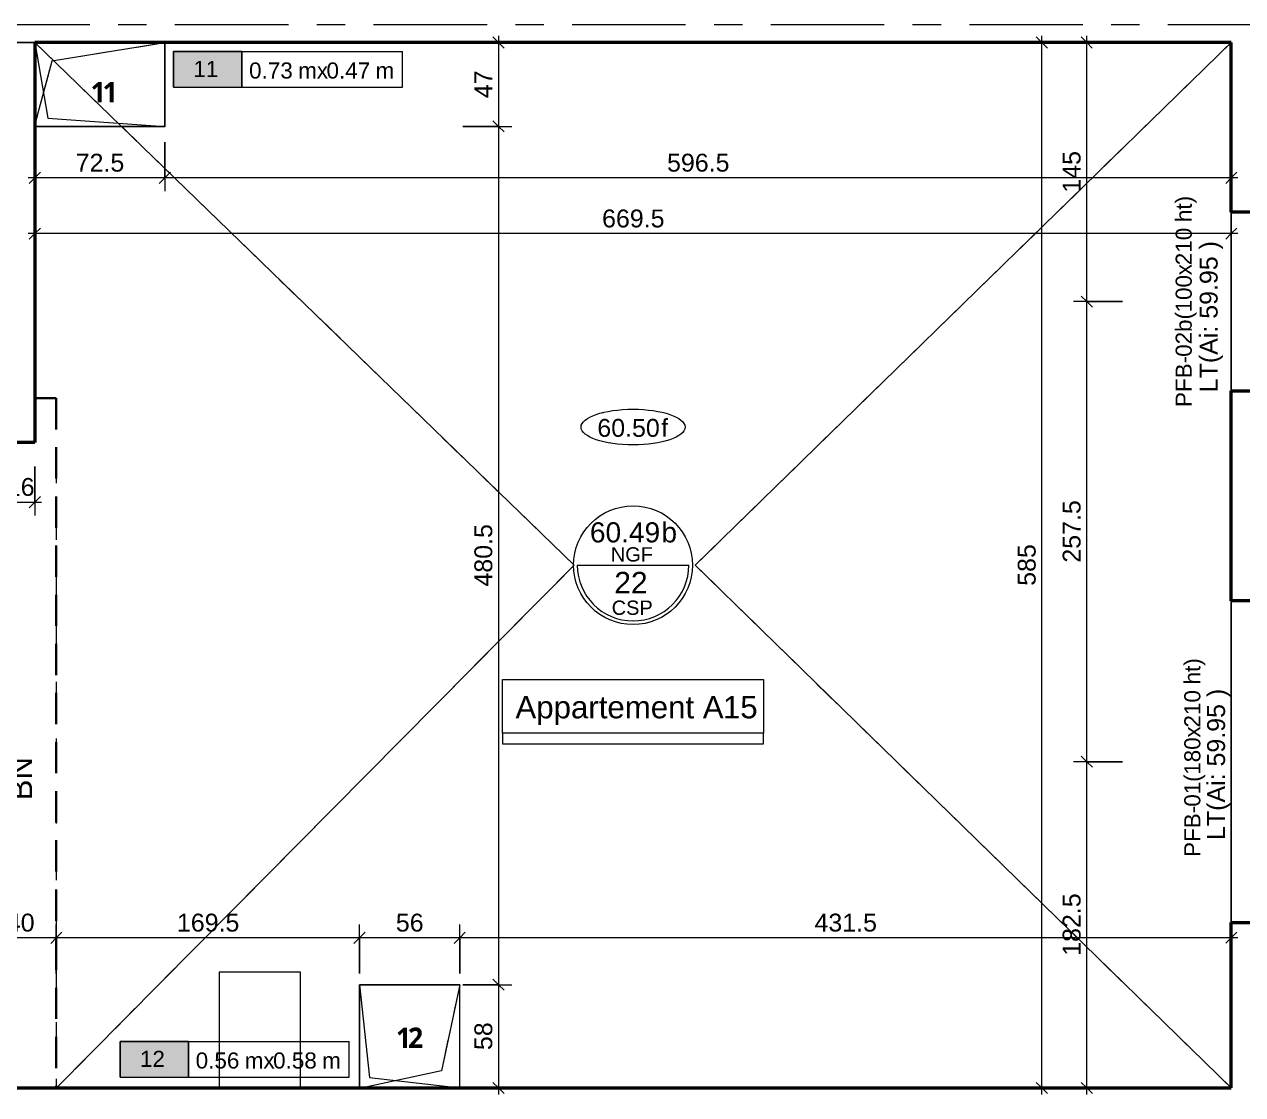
# Model space of a CAD drawing. Header units: metres. Extents: x 399 to 3028, y -427 to 863.
# Drawn here: x 415.04 to 421.85, y -404.81 to -398.81 of the extents above; entities that cross this region are included whole.
import ezdxf

# ---------------------------------------------------------------- set-up
doc = ezdxf.new("R2010")
doc.units = ezdxf.units.M
for name, pattern in [('Caché', [0.265, 0.175, -0.09]), ('Ligne de quadrillage', [1.11125, 0.635, -0.15875, 0.15875, -0.15875]), ('Tiret', [0.3175, 0.15875, -0.15875])]:
    doc.linetypes.add(name, pattern=pattern)
for name, color, linetype, lineweight in [('02-Gaines numerotées_Stylo_No__83', 7, 'Continuous', 18), ('A-ANNO-DIMS', 211, 'Continuous', 9), ('A-ANNO-DIMS-50', 211, 'Continuous', 9), ('A-DETL', 90, 'Continuous', 18), ('A-DETL-GENF', 92, 'Continuous', 18), ('A-DOOR-IDEN', 31, 'Continuous', 18), ('A-FLOR', 192, 'Continuous', 18), ('A-GENM', 13, 'Continuous', 18), ('A-GENM-IDEN', 13, 'Continuous', 18), ('A-WALL', 113, 'Continuous', 18), ('G-ANNO-DIMS', 111, 'Continuous', 9), ('G-ANNO-TEXT', 231, 'Continuous', 9), ('R_1 - Openings_dwg', 8, 'Continuous', 18), ('S-FLOR-SYMB', 171, 'Continuous', 9), ('S-GRID', 1, 'Continuous', 9)]:
    doc.layers.add(name, color=color, linetype=linetype, lineweight=lineweight)
doc.styles.add('Arial', font='arial.ttf', dxfattribs={"height": 0.1})
doc.styles.add('Arial_10', font='arial.ttf', dxfattribs={"height": 0.12})
doc.styles.add('Arial_11', font='arial.ttf', dxfattribs={"height": 0.125})
doc.styles.add('Arial_6', font='arial.ttf', dxfattribs={"height": 0.09})
doc.styles.add('Arial_8', font='arial.ttf', dxfattribs={"height": 0.0016})
doc.styles.add('Arial_9', font='arial.ttf', dxfattribs={"height": 0.1125})
doc.styles.add('Malgun Gothic Semilight_B', font='', dxfattribs={"height": 0.115})
doc.styles.get('Malgun Gothic Semilight_B').set_extended_font_data('Malgun Gothic Semilight', bold=True)
doc.dimstyles.new('AES-_COTATION_1_50', dxfattribs={"dimscale": 0.3048, "dimtxt": 0.102026, "dimasz": 0.205052, "dimexe": 0.246063, "dimexo": 0.0625, "dimgap": 0.016404, "dimtad": 1, "dimdec": 1, "dimlfac": 100, "dimrnd": 0.5, "dimdsep": 46, "dimtxsty": 'Arial', "dimblk1": 'OBLIQUE', "dimblk2": 'OBLIQUE', "dimsah": 1, "dimcen": 0.09, "dimdle": 0.123031, "dimazin": 0, "dimtfac": 1, "dimtdec": 4, "dimtix": 1, "dimtmove": 0, "dimatfit": 3, "dimfxl": 0.656168, "dimfxlon": 1, "dimtvp": 1, "dimtolj": 1, "dimtzin": 0, "dimarcsym": 2})
doc.dimstyles.new('AES-_COTATION_1_50_2', dxfattribs={"dimscale": 0.3048, "dimtxt": 0.102026, "dimasz": 0.205052, "dimexe": 0.246063, "dimexo": 0.0625, "dimgap": 0.016404, "dimtad": 1, "dimdec": 1, "dimlfac": 100, "dimrnd": 0.5, "dimdsep": 46, "dimtxsty": 'Arial', "dimblk1": 'OBLIQUE', "dimblk2": 'OBLIQUE', "dimsah": 1, "dimcen": 0.09, "dimdle": 0.123031, "dimazin": 0, "dimtfac": 1, "dimtdec": 4, "dimtix": 1, "dimtmove": 0, "dimatfit": 3, "dimfxl": 0.656168, "dimfxlon": 1, "dimtvp": 1, "dimtolj": 1, "dimtzin": 0, "dimarcsym": 2})
doc.dimstyles.new('AES-_COTATION_1_50_3', dxfattribs={"dimscale": 0.3048, "dimtxt": 0.102026, "dimasz": 0.205052, "dimexe": 0.246063, "dimexo": 0.0625, "dimgap": 0.016404, "dimtad": 1, "dimdec": 1, "dimlfac": 100, "dimrnd": 0.5, "dimdsep": 46, "dimtxsty": 'Arial', "dimblk1": 'OBLIQUE', "dimblk2": 'OBLIQUE', "dimsah": 1, "dimcen": 0.09, "dimdle": 0.123031, "dimazin": 0, "dimtfac": 1, "dimtdec": 4, "dimtix": 1, "dimtmove": 0, "dimatfit": 3, "dimfxl": 0.656168, "dimfxlon": 1, "dimtvp": 1, "dimtolj": 1, "dimtzin": 0, "dimarcsym": 2})

# ---------------------------------------------------------------- blocks, each defined once
blk = doc.blocks.new('VAU_Réservation_Rectangulaire1 - VAU_Réservation_Rectangulaire-1301267-AES_EXE_BET_TZ_R_1_COF_0100-Plan coffrage PH R_1 Diffusion')
at = {"layer": 'A-DETL-GENF'}
for p, q in [((-0.2803, 0.2889), (-0.2803, -0.2889)), ((-0.2803, 0.2889), (0.2803, 0.2889)), ((0.2803, 0.2889), (-0.2803, 0.2889)), ((-0.2803, 0.2889), (-0.2803, -0.2889)), ((-0.2243, 0.2311), (0.2803, 0.2889)), ((0.2803, 0.2889), (0.2803, -0.2889)), ((-0.2803, -0.2889), (-0.2243, 0.2311)), ((-0.2803, -0.2889), (0.2803, -0.2889))]:
    blk.add_line(p, q, dxfattribs=at)
blk = doc.blocks.new('VAU_Réservation_Rectangulaire1 - VAU_Réservation_Rectangulaire-1301266-AES_EXE_BET_TZ_R_1_COF_0100-Plan coffrage PH R_1 Diffusion')
at = {"layer": 'A-DETL-GENF'}
for p, q in [((-0.3635, 0.235), (-0.3635, -0.235)), ((-0.3635, 0.235), (0.3635, 0.235)), ((0.3635, 0.235), (-0.3635, 0.235)), ((-0.3635, 0.235), (-0.3635, -0.235)), ((-0.2908, 0.188), (0.3635, 0.235)), ((0.3635, 0.235), (0.3635, -0.235)), ((-0.3635, -0.235), (-0.2908, 0.188)), ((-0.3635, -0.235), (0.3635, -0.235))]:
    blk.add_line(p, q, dxfattribs=at)
blk = doc.blocks.new('R_1 - Openings_dwg-817627-AES_EXE_BET_TZ_R_1_COF_0100-Plan coffrage PH R_1 Diffusion')
at = {"layer": '02-Gaines numerotées_Stylo_No__83', "flags": 128}
for points in [[(704.3357, -274.791), (704.2398, -274.3308), (704.9545, -274.182), (705.0503, -274.6421)], [(704.9545, -274.182), (704.3557, -274.4108), (704.3356, -274.791), (704.2398, -274.3307)], [(707.763, -279.5745), (707.6448, -279.0067), (707.0965, -279.1209), (707.2148, -279.6887)], [(707.6448, -279.0067), (707.6434, -279.5002), (707.2148, -279.6887), (707.763, -279.5745)], [(706.7592, -279.1199), (706.3134, -279.2128), (706.4459, -279.8489), (706.8917, -279.7561)]]:
    blk.add_lwpolyline(points, close=True, dxfattribs=at)
at = {"layer": 'A-DETL', "linetype": 'Tiret', "flags": 128}
for points in [[(704.3357, -274.791), (704.2398, -274.3308), (704.9545, -274.182), (705.0503, -274.6421)], [(704.9545, -274.182), (704.3557, -274.4108), (704.3356, -274.791), (704.2398, -274.3307)], [(707.763, -279.5745), (707.6448, -279.0067), (707.0965, -279.1209), (707.2148, -279.6887)], [(707.6448, -279.0067), (707.6434, -279.5002), (707.2148, -279.6887), (707.763, -279.5745)], [(706.7592, -279.1199), (706.3134, -279.2128), (706.4459, -279.8489), (706.8917, -279.7561)]]:
    blk.add_lwpolyline(points, close=True, dxfattribs=at)
at = {"layer": '02-Gaines numerotées_Stylo_No__83', "char_height": 0.115, "attachment_point": 1, "rotation": 11.76477, "line_spacing_factor": 1.113779, "style": 'Malgun Gothic Semilight_B'}
for s, insert, width in [('\\fMalgun Gothic Semilight|b1|i0|c178|p34|;1', (704.5924, -274.4803), 0.073773), ('\\fMalgun Gothic Semilight|b1|i0|c178|p34|;1', (704.6581, -274.4666), 0.073773), ('\\fMalgun Gothic Semilight|b1|i0|c178|p34|;1', (707.3445, -279.3144), 0.073773), ('\\fMalgun Gothic Semilight|b1|i0|c178|p34|;2', (707.4102, -279.3007), 0.104512)]:
    blk.add_mtext(s, dxfattribs=dict(at, insert=insert, width=width))
at = {"layer": 'A-DETL', "color": 7, "linetype": 'Tiret', "char_height": 0.115, "attachment_point": 1, "rotation": 11.76477, "line_spacing_factor": 1.113779, "style": 'Malgun Gothic Semilight_B'}
for s, insert, width in [('\\fMalgun Gothic Semilight|b1|i0|c178|p34|;1', (704.5924, -274.4803), 0.073773), ('\\fMalgun Gothic Semilight|b1|i0|c178|p34|;1', (704.6581, -274.4666), 0.073773), ('\\fMalgun Gothic Semilight|b1|i0|c178|p34|;1', (707.3445, -279.3144), 0.073773), ('\\fMalgun Gothic Semilight|b1|i0|c178|p34|;2', (707.4102, -279.3007), 0.104512)]:
    blk.add_mtext(s, dxfattribs=dict(at, insert=insert, width=width))
blk = doc.blocks.new('AES-Etiquette Dalle CSP brut vide - Dalle bidirectionnelle-1778195-AES_EXE_BET_TZ_R_1_COF_0100-Plan coffrage PH R_1 Diffusion')
at = {"layer": 'S-FLOR-SYMB'}
blk.add_line((-0.00624, 0), (0.00624, 0), dxfattribs=at)
blk.add_circle((0, 0), 0.00665, dxfattribs=at)
blk.add_arc((0, 0), 0.00624, 180, 360, dxfattribs=at)
at = {"layer": 'S-FLOR-SYMB', "char_height": 0.0016, "attachment_point": 1, "style": 'Arial_8'}
for s, insert, width in [('NGF', (-0.00249, 0.00201), 0.0058523), ('CSP', (-0.00239, -0.00396), 0.005692)]:
    blk.add_mtext(s, dxfattribs=dict(at, insert=insert, width=width))
blk = doc.blocks.new('DIMBLOCK55-AES_EXE_BET_TZ_R_1_COF_0100-Plan coffrage PH R_1 Diffusion')
at = {"layer": 'A-ANNO-DIMS-50', "transparency": 16777216}
for p, q in [((420.9823, -402.9422), (420.951, -402.911)), ((421.1823, -402.9422), (420.9073, -402.9422)), ((420.9823, -404.8058), (420.9823, -402.9422)), ((420.9823, -402.9422), (421.0135, -402.9735)), ((420.9823, -402.9422), (421.1823, -402.9422)), ((420.9823, -404.7683), (420.951, -404.7371)), ((420.7823, -404.7683), (421.0573, -404.7683)), ((420.9823, -404.7683), (420.7823, -404.7683)), ((420.9823, -404.7683), (421.0135, -404.7996))]:
    blk.add_line(p, q, dxfattribs=at)
at = {"layer": 'A-ANNO-DIMS-50', "color": 0, "transparency": 16777216, "insert": (420.8475, -404.0287), "char_height": 0.1, "width": 0.416266, "attachment_point": 1, "rotation": 90, "line_spacing_factor": 0.941778, "style": 'Arial'}
blk.add_mtext('182.5', dxfattribs=at)
blk = doc.blocks.new('_Oblique')
at = {"color": 0, "linetype": 'ByBlock', "lineweight": -2}
blk.add_line((-0.5, -0.5), (0.5, 0.5), dxfattribs=at)
blk = doc.blocks.new('DIMBLOCK56-AES_EXE_BET_TZ_R_1_COF_0100-Plan coffrage PH R_1 Diffusion')
at = {"layer": 'A-ANNO-DIMS-50', "transparency": 16777216}
for p, q in [((421.1822, -400.3669), (420.9072, -400.3669)), ((420.9822, -400.3669), (420.951, -400.3356)), ((420.9823, -402.9422), (420.9822, -400.3669)), ((420.9822, -400.3669), (421.0135, -400.3981)), ((420.9822, -400.3669), (421.1822, -400.3669)), ((420.9823, -402.9422), (420.951, -402.911)), ((421.1823, -402.9422), (420.9073, -402.9422)), ((420.9823, -402.9422), (421.0135, -402.9735)), ((420.9823, -402.9422), (421.1823, -402.9422))]:
    blk.add_line(p, q, dxfattribs=at)
at = {"layer": 'A-ANNO-DIMS-50', "color": 0, "transparency": 16777216, "insert": (420.8474, -401.828), "char_height": 0.1, "width": 0.416266, "attachment_point": 1, "rotation": 90, "line_spacing_factor": 0.941778, "style": 'Arial'}
blk.add_mtext('257.5', dxfattribs=at)
blk = doc.blocks.new('DIMBLOCK57-AES_EXE_BET_TZ_R_1_COF_0100-Plan coffrage PH R_1 Diffusion')
at = {"layer": 'A-ANNO-DIMS-50', "transparency": 16777216}
for p, q in [((420.9822, -398.9161), (420.9509, -398.8848)), ((420.9822, -400.3669), (420.9822, -398.8786)), ((420.7822, -398.9161), (421.0572, -398.9161)), ((420.9822, -398.9161), (420.7822, -398.9161)), ((420.9822, -398.9161), (421.0134, -398.9473)), ((421.1822, -400.3669), (420.9072, -400.3669)), ((420.9822, -400.3669), (420.951, -400.3356)), ((420.9822, -400.3669), (421.0135, -400.3981)), ((420.9822, -400.3669), (421.1822, -400.3669))]:
    blk.add_line(p, q, dxfattribs=at)
at = {"layer": 'A-ANNO-DIMS-50', "color": 0, "transparency": 16777216, "insert": (420.8474, -399.7569), "char_height": 0.1, "width": 0.276883, "attachment_point": 1, "rotation": 90, "line_spacing_factor": 0.941778, "style": 'Arial'}
blk.add_mtext('145', dxfattribs=at)
blk = doc.blocks.new('DIMBLOCK71-AES_EXE_BET_TZ_R_1_COF_0100-Plan coffrage PH R_1 Diffusion')
at = {"layer": 'A-ANNO-DIMS-50', "transparency": 16777216}
for p, q in [((414.9367, -401.2889), (414.9367, -401.5639)), ((414.9367, -401.4889), (414.9367, -401.2889)), ((415.0967, -401.2889), (415.0967, -401.5639)), ((415.0967, -401.4889), (415.0967, -401.2889)), ((414.8992, -401.4889), (415.1342, -401.4889)), ((414.9367, -401.4889), (414.9055, -401.5202)), ((414.9367, -401.4889), (414.968, -401.4577)), ((415.0967, -401.4889), (415.0655, -401.5202)), ((415.0967, -401.4889), (415.128, -401.4577))]:
    blk.add_line(p, q, dxfattribs=at)
at = {"layer": 'A-ANNO-DIMS-50', "color": 0, "transparency": 16777216, "insert": (414.9398, -401.3541), "char_height": 0.1, "width": 0.184588, "attachment_point": 1, "rotation": 0, "line_spacing_factor": 0.941778, "style": 'Arial'}
blk.add_mtext('16', dxfattribs=at)
blk = doc.blocks.new('ETQ_SOL_Rectangulaire - RSV_Rect_HZ-1265007-AES_EXE_BET_TZ_R_1_COF_0100-Plan coffrage PH R_1 Diffusion')
at = {"layer": 'A-GENM-IDEN', "lineweight": 9}
blk.add_hatch(color=256, dxfattribs=at).paths.add_polyline_path([(0, -0.002), (-0.00765, -0.002), (-0.00765, 0.002), (0, 0.002)])
at = {"layer": 'A-GENM-IDEN'}
for p, q in [((-0.00765, -0.002), (-0.00765, 0.002)), ((-0.00765, 0.002), (0.01798, 0.002)), ((0, 0.002), (-0.00765, 0.002)), ((-0.00765, 0.002), (-0.00765, -0.002)), ((0, 0.002), (0, -0.002)), ((0, -0.002), (0, 0.002)), ((0.01798, -0.002), (0.01798, 0.002)), ((-0.00765, -0.002), (0.01798, -0.002)), ((-0.00765, -0.002), (0, -0.002))]:
    blk.add_line(p, q, dxfattribs=at)
blk = doc.blocks.new('DIMBLOCK612-AES_EXE_BET_TZ_R_1_COF_0100-Plan coffrage PH R_1 Diffusion')
at = {"layer": 'A-ANNO-DIMS-50', "transparency": 16777216}
for p, q in [((420.7309, -398.9161), (420.6997, -398.8848)), ((420.731, -404.8058), (420.7309, -398.8786)), ((420.5309, -398.9161), (420.8059, -398.9161)), ((420.7309, -398.9161), (420.5309, -398.9161)), ((420.7309, -398.9161), (420.7622, -398.9473)), ((420.731, -404.7683), (420.6998, -404.7371)), ((420.531, -404.7683), (420.806, -404.7683)), ((420.731, -404.7683), (420.531, -404.7683)), ((420.731, -404.7683), (420.7623, -404.7996))]:
    blk.add_line(p, q, dxfattribs=at)
at = {"layer": 'A-ANNO-DIMS-50', "color": 0, "transparency": 16777216, "insert": (420.5962, -401.9576), "char_height": 0.1, "width": 0.276883, "attachment_point": 1, "rotation": 90, "line_spacing_factor": 0.941778, "style": 'Arial'}
blk.add_mtext('585', dxfattribs=at)
blk = doc.blocks.new('DIMBLOCK741-AES_EXE_BET_TZ_R_1_COF_0100-Plan coffrage PH R_1 Diffusion')
at = {"layer": 'A-ANNO-DIMS-50', "transparency": 16777216}
for p, q in [((415.8237, -399.4739), (415.8237, -399.7489)), ((415.8237, -399.6739), (415.8237, -399.4739)), ((415.8237, -399.6739), (415.8549, -399.6426)), ((421.7907, -399.8738), (421.7907, -399.5988)), ((421.7907, -399.6738), (421.822, -399.6425)), ((415.8237, -399.6739), (415.7924, -399.7051)), ((421.8282, -399.6738), (415.8237, -399.6739)), ((421.7907, -399.6738), (421.7595, -399.705)), ((421.7907, -399.6738), (421.7907, -399.8738))]:
    blk.add_line(p, q, dxfattribs=at)
at = {"layer": 'A-ANNO-DIMS-50', "color": 0, "transparency": 16777216, "insert": (418.6338, -399.539), "char_height": 0.1, "width": 0.416266, "attachment_point": 1, "rotation": 0.00085, "line_spacing_factor": 0.941778, "style": 'Arial'}
blk.add_mtext('596.5', dxfattribs=at)
blk = doc.blocks.new('DIMBLOCK742-AES_EXE_BET_TZ_R_1_COF_0100-Plan coffrage PH R_1 Diffusion')
at = {"layer": 'A-ANNO-DIMS-50', "transparency": 16777216}
for p, q in [((415.8237, -399.4739), (415.8237, -399.7489)), ((415.8237, -399.6739), (415.8237, -399.4739)), ((415.0967, -399.8739), (415.0967, -399.5989)), ((415.0967, -399.6739), (415.128, -399.6426)), ((415.8237, -399.6739), (415.8549, -399.6426)), ((415.8237, -399.6739), (415.0592, -399.6739)), ((415.0967, -399.6739), (415.0655, -399.7051)), ((415.0967, -399.6739), (415.0967, -399.8739)), ((415.8237, -399.6739), (415.7924, -399.7051))]:
    blk.add_line(p, q, dxfattribs=at)
at = {"layer": 'A-ANNO-DIMS-50', "color": 0, "transparency": 16777216, "insert": (415.3252, -399.5391), "char_height": 0.1, "width": 0.323972, "attachment_point": 1, "rotation": 0.00085, "line_spacing_factor": 0.941778, "style": 'Arial'}
blk.add_mtext('72.5', dxfattribs=at)
blk = doc.blocks.new('DIMBLOCK744-AES_EXE_BET_TZ_R_1_COF_0100-Plan coffrage PH R_1 Diffusion')
at = {"layer": 'A-ANNO-DIMS-50', "transparency": 16777216}
for p, q in [((415.0967, -400.1863), (415.0967, -399.9113)), ((421.7908, -400.1862), (421.7907, -399.9112)), ((421.8283, -399.9862), (415.0592, -399.9863)), ((415.0967, -399.9863), (415.0655, -400.0176)), ((415.0967, -399.9863), (415.128, -399.9551)), ((415.0967, -399.9863), (415.0967, -400.1863)), ((421.7908, -399.9862), (421.7595, -400.0175)), ((421.7908, -399.9862), (421.822, -399.955)), ((421.7908, -399.9862), (421.7908, -400.1862))]:
    blk.add_line(p, q, dxfattribs=at)
at = {"layer": 'A-ANNO-DIMS-50', "color": 0, "transparency": 16777216, "insert": (418.2703, -399.8514), "char_height": 0.1, "width": 0.416266, "attachment_point": 1, "rotation": 0.00085, "line_spacing_factor": 0.941778, "style": 'Arial'}
blk.add_mtext('669.5', dxfattribs=at)
blk = doc.blocks.new('DIMBLOCK745-AES_EXE_BET_TZ_R_1_COF_0100-Plan coffrage PH R_1 Diffusion')
at = {"layer": 'A-ANNO-DIMS-50', "transparency": 16777216}
for p, q in [((417.4738, -404.1276), (417.4738, -403.8526)), ((421.7908, -404.1276), (421.7908, -403.8526)), ((417.4738, -403.9276), (417.4425, -403.9589)), ((417.4738, -403.9276), (417.505, -403.8964)), ((421.8283, -403.9276), (417.4738, -403.9276)), ((417.4738, -403.9276), (417.4738, -404.1276)), ((421.7908, -403.9276), (421.7596, -403.9588)), ((421.7908, -403.9276), (421.8221, -403.8963)), ((421.7908, -403.9276), (421.7908, -404.1276))]:
    blk.add_line(p, q, dxfattribs=at)
at = {"layer": 'A-ANNO-DIMS-50', "color": 0, "transparency": 16777216, "insert": (419.4589, -403.7928), "char_height": 0.1, "width": 0.416266, "attachment_point": 1, "rotation": 0.00085, "line_spacing_factor": 0.941778, "style": 'Arial'}
blk.add_mtext('431.5', dxfattribs=at)
blk = doc.blocks.new('DIMBLOCK746-AES_EXE_BET_TZ_R_1_COF_0100-Plan coffrage PH R_1 Diffusion')
at = {"layer": 'A-ANNO-DIMS-50', "transparency": 16777216}
for p, q in [((416.9131, -404.1277), (416.9131, -403.8527)), ((417.4738, -404.1276), (417.4738, -403.8526)), ((416.9131, -403.9277), (416.8818, -403.9589)), ((416.9131, -403.9277), (416.9443, -403.8964)), ((417.4738, -403.9276), (416.9131, -403.9277)), ((416.9131, -403.9277), (416.9131, -404.1277)), ((417.4738, -403.9276), (417.4425, -403.9589)), ((417.4738, -403.9276), (417.505, -403.8964)), ((417.4738, -403.9276), (417.4738, -404.1276))]:
    blk.add_line(p, q, dxfattribs=at)
at = {"layer": 'A-ANNO-DIMS-50', "color": 0, "transparency": 16777216, "insert": (417.1165, -403.7928), "char_height": 0.1, "width": 0.184588, "attachment_point": 1, "rotation": 0.00085, "line_spacing_factor": 0.941778, "style": 'Arial'}
blk.add_mtext('56', dxfattribs=at)
blk = doc.blocks.new('DIMBLOCK747-AES_EXE_BET_TZ_R_1_COF_0100-Plan coffrage PH R_1 Diffusion')
at = {"layer": 'A-ANNO-DIMS-50', "transparency": 16777216}
for p, q in [((415.2167, -404.1277), (415.2167, -403.8527)), ((416.9131, -404.1277), (416.9131, -403.8527)), ((415.2167, -403.9277), (415.1855, -403.9589)), ((415.2167, -403.9277), (415.248, -403.8964)), ((416.9131, -403.9277), (415.2167, -403.9277)), ((415.2167, -403.9277), (415.2167, -404.1277)), ((416.9131, -403.9277), (416.8818, -403.9589)), ((416.9131, -403.9277), (416.9443, -403.8964)), ((416.9131, -403.9277), (416.9131, -404.1277))]:
    blk.add_line(p, q, dxfattribs=at)
at = {"layer": 'A-ANNO-DIMS-50', "color": 0, "transparency": 16777216, "insert": (415.8915, -403.7928), "char_height": 0.1, "width": 0.416266, "attachment_point": 1, "rotation": 0.00085, "line_spacing_factor": 0.941778, "style": 'Arial'}
blk.add_mtext('169.5', dxfattribs=at)
blk = doc.blocks.new('DIMBLOCK748-AES_EXE_BET_TZ_R_1_COF_0100-Plan coffrage PH R_1 Diffusion')
at = {"layer": 'A-ANNO-DIMS-50', "transparency": 16777216}
for p, q in [((414.8167, -404.1277), (414.8167, -403.8527)), ((415.2167, -404.1277), (415.2167, -403.8527)), ((415.2167, -403.9277), (414.7792, -403.9277)), ((414.8167, -403.9277), (414.7855, -403.9589)), ((414.8167, -403.9277), (414.848, -403.8964)), ((414.8167, -403.9277), (414.8167, -404.1277)), ((415.2167, -403.9277), (415.1855, -403.9589)), ((415.2167, -403.9277), (415.248, -403.8964)), ((415.2167, -403.9277), (415.2167, -404.1277))]:
    blk.add_line(p, q, dxfattribs=at)
at = {"layer": 'A-ANNO-DIMS-50', "color": 0, "transparency": 16777216, "insert": (414.9398, -403.7929), "char_height": 0.1, "width": 0.184588, "attachment_point": 1, "rotation": 0.00085, "line_spacing_factor": 0.941778, "style": 'Arial'}
blk.add_mtext('40', dxfattribs=at)
blk = doc.blocks.new('DIMBLOCK749-AES_EXE_BET_TZ_R_1_COF_0100-Plan coffrage PH R_1 Diffusion')
at = {"layer": 'A-ANNO-DIMS-50', "transparency": 16777216}
for p, q in [((417.6907, -398.9161), (417.6594, -398.8849)), ((417.6907, -398.8786), (417.6907, -399.3861)), ((417.8907, -398.9161), (417.6157, -398.9161)), ((417.6907, -398.9161), (417.7219, -398.9474)), ((417.6907, -398.9161), (417.8907, -398.9161)), ((417.6907, -399.3861), (417.6594, -399.3548)), ((417.4907, -399.3861), (417.7657, -399.3861)), ((417.6907, -399.3861), (417.4907, -399.3861)), ((417.6907, -399.3861), (417.7219, -399.4173))]:
    blk.add_line(p, q, dxfattribs=at)
at = {"layer": 'A-ANNO-DIMS-50', "color": 0, "transparency": 16777216, "insert": (417.5559, -399.228), "char_height": 0.1, "width": 0.184588, "attachment_point": 1, "rotation": 90, "line_spacing_factor": 0.941778, "style": 'Arial'}
blk.add_mtext('47', dxfattribs=at)
blk = doc.blocks.new('DIMBLOCK750-AES_EXE_BET_TZ_R_1_COF_0100-Plan coffrage PH R_1 Diffusion')
at = {"layer": 'A-ANNO-DIMS-50', "transparency": 16777216}
for p, q in [((417.6907, -399.3861), (417.6594, -399.3548)), ((417.4907, -399.3861), (417.7657, -399.3861)), ((417.6907, -399.3861), (417.4907, -399.3861)), ((417.6907, -399.3861), (417.6908, -404.1906)), ((417.6907, -399.3861), (417.7219, -399.4173)), ((417.4908, -404.1907), (417.7658, -404.1906)), ((417.6908, -404.1906), (417.4908, -404.1907)), ((417.6908, -404.1906), (417.6595, -404.1594)), ((417.6908, -404.1906), (417.722, -404.2219))]:
    blk.add_line(p, q, dxfattribs=at)
at = {"layer": 'A-ANNO-DIMS-50', "color": 0, "transparency": 16777216, "insert": (417.5559, -401.9618), "char_height": 0.1, "width": 0.416266, "attachment_point": 1, "rotation": 90, "line_spacing_factor": 0.941778, "style": 'Arial'}
blk.add_mtext('480.5', dxfattribs=at)
blk = doc.blocks.new('DIMBLOCK751-AES_EXE_BET_TZ_R_1_COF_0100-Plan coffrage PH R_1 Diffusion')
at = {"layer": 'A-ANNO-DIMS-50', "transparency": 16777216}
for p, q in [((417.4908, -404.1907), (417.7658, -404.1906)), ((417.6908, -404.1906), (417.4908, -404.1907)), ((417.6908, -404.1906), (417.6595, -404.1594)), ((417.6908, -404.1906), (417.6908, -404.8059)), ((417.6908, -404.1906), (417.722, -404.2219)), ((417.6908, -404.7684), (417.6595, -404.7371)), ((417.8908, -404.7684), (417.6158, -404.7684)), ((417.6908, -404.7684), (417.722, -404.7996)), ((417.6908, -404.7684), (417.8908, -404.7684))]:
    blk.add_line(p, q, dxfattribs=at)
at = {"layer": 'A-ANNO-DIMS-50', "color": 0, "transparency": 16777216, "insert": (417.5559, -404.5564), "char_height": 0.1, "width": 0.184588, "attachment_point": 1, "rotation": 90, "line_spacing_factor": 0.941778, "style": 'Arial'}
blk.add_mtext('58', dxfattribs=at)

msp = doc.modelspace()

# ---------------------------------------------------------------- linework, layer by layer
at = {"layer": 'A-DETL', "color": 51}
for p, q in [((415.0967, -398.9162), (418.1138, -401.8422)), ((418.791, -401.8422), (421.7907, -398.9161)), ((418.1138, -401.8422), (415.2167, -404.7691)), ((418.791, -401.8422), (421.7908, -404.7683))]:
    msp.add_line(p, q, dxfattribs=at)
at = {"layer": 'A-DETL', "linetype": 'Tiret'}
for p, q in [((415.0967, -398.9162), (418.1138, -401.8422)), ((418.791, -401.8422), (421.7907, -398.9161)), ((415.0967, -400.9072), (415.2167, -400.9072)), ((415.2167, -400.9072), (415.2167, -404.7691)), ((418.1138, -401.8422), (415.2167, -404.7691)), ((418.791, -401.8422), (421.7908, -404.7683))]:
    msp.add_line(p, q, dxfattribs=at)
at = {"layer": 'A-DETL', "linetype": 'Caché', "lineweight": 35}
for p, q in [((415.0967, -400.9072), (415.2167, -400.9072)), ((415.2167, -400.9072), (415.2167, -404.7691))]:
    msp.add_line(p, q, dxfattribs=at)
at = {"layer": 'A-DETL'}
for p, q in [((417.7137, -402.4822), (419.1737, -402.4822)), ((417.7137, -402.7822), (417.7137, -402.4822)), ((419.1737, -402.4822), (419.1737, -402.7822)), ((419.1737, -402.7822), (417.7137, -402.7822)), ((417.7137, -402.7822), (417.7137, -402.8422)), ((419.1737, -402.7822), (417.7137, -402.7822)), ((419.1737, -402.8422), (419.1737, -402.7822)), ((417.7137, -402.8422), (419.1737, -402.8422))]:
    msp.add_line(p, q, dxfattribs=at)
at = {"layer": 'A-DETL', "color": 51}
msp.add_ellipse((418.4437, -401.0691), major_axis=(-0.2909, 0), ratio=0.343791, dxfattribs=at)
at = {"layer": 'A-DETL', "linetype": 'Tiret'}
msp.add_ellipse((418.4437, -401.0691), major_axis=(-0.2909, 0), ratio=0.343791, dxfattribs=at)
at = {"layer": 'A-DETL-GENF', "linetype": 'Tiret'}
for p, q in [((419.1737, -402.7822), (417.7137, -402.7822)), ((417.7137, -402.7822), (417.7137, -402.8422)), ((419.1737, -402.8422), (419.1737, -402.7822)), ((417.7137, -402.8422), (419.1737, -402.8422))]:
    msp.add_line(p, q, dxfattribs=at)
at = {"layer": 'A-FLOR', "color": 31, "lineweight": 25}
for p, q in [((410.6707, -398.9163), (421.7907, -398.9161)), ((421.7907, -398.9161), (421.7908, -404.7683)), ((421.7908, -404.7683), (410.6708, -404.7685))]:
    msp.add_line(p, q, dxfattribs=at)
at = {"layer": 'A-WALL', "color": 2, "lineweight": 50}
for p, q in [((421.7907, -398.9161), (415.0967, -398.9162)), ((415.0967, -398.9162), (415.0967, -401.1562)), ((421.7907, -399.8669), (421.7907, -398.9161)), ((421.9707, -399.8669), (421.7907, -399.8669)), ((421.7908, -402.0422), (421.7908, -400.8669)), ((421.7908, -400.8669), (421.9708, -400.8669)), ((415.0967, -401.1562), (414.9367, -401.1562)), ((421.9708, -402.0422), (421.7908, -402.0422)), ((421.7908, -404.7683), (421.7908, -403.8422)), ((421.7908, -403.8422), (421.9708, -403.8422)), ((410.6708, -404.7685), (421.7908, -404.7683))]:
    msp.add_line(p, q, dxfattribs=at)
at = {"layer": 'A-WALL', "color": 3, "lineweight": 25}
for p, q in [((421.7907, -399.8669), (421.7908, -400.8669)), ((421.7908, -402.0422), (421.7908, -403.8422))]:
    msp.add_line(p, q, dxfattribs=at)
at = {"layer": 'S-GRID', "linetype": 'Ligne de quadrillage'}
msp.add_line((402.5455, -398.8152), (426.9216, -398.8148), dxfattribs=at)

# ---------------------------------------------------------------- block references
at = {"layer": 'A-GENM', "extrusion": (0, 0, -1)}
for name, p, rotation in [('VAU_Réservation_Rectangulaire1 - VAU_Réservation_Rectangulaire-1301266-AES_EXE_BET_TZ_R_1_COF_0100-Plan coffrage PH R_1 Diffusion', (-415.4602, -399.1511), 179.9992688048019), ('VAU_Réservation_Rectangulaire1 - VAU_Réservation_Rectangulaire-1301267-AES_EXE_BET_TZ_R_1_COF_0100-Plan coffrage PH R_1 Diffusion', (-417.1934, -404.4795), 179.9991493376243)]:
    msp.add_blockref(name, p, dxfattribs=dict(at, rotation=rotation))
at = {"layer": 'A-GENM-IDEN', "xscale": 49.99999999999996, "yscale": 49.99999999999996, "zscale": 49.99999999999996}
for p in [(416.2546, -399.0669), (415.9558, -404.6084)]:
    msp.add_blockref('ETQ_SOL_Rectangulaire - RSV_Rect_HZ-1265007-AES_EXE_BET_TZ_R_1_COF_0100-Plan coffrage PH R_1 Diffusion', p, dxfattribs=at)
at = {"layer": 'R_1 - Openings_dwg', "color": 92, "linetype": 'Tiret', "rotation": 348.2360846844102}
msp.add_blockref('R_1 - Openings_dwg-817627-AES_EXE_BET_TZ_R_1_COF_0100-Plan coffrage PH R_1 Diffusion', (-218.4239, 13.2301), dxfattribs=at)
at = {"layer": 'S-FLOR-SYMB', "xscale": 49.99999999999997, "yscale": 49.99999999999997, "zscale": 49.99999999999997}
msp.add_blockref('AES-Etiquette Dalle CSP brut vide - Dalle bidirectionnelle-1778195-AES_EXE_BET_TZ_R_1_COF_0100-Plan coffrage PH R_1 Diffusion', (418.4437, -401.8422), dxfattribs=at)

# ---------------------------------------------------------------- texts
at = {"layer": 'A-DOOR-IDEN', "lineweight": 9, "char_height": 0.09, "attachment_point": 1, "rotation": 90, "style": 'Arial_6'}
for s, insert, width in [('ht)', (421.4796, -399.9216), 0.172363), ('210 ', (421.4796, -400.1631), 0.292616), ('\\fArial|b0|i0|c178|p34|;x', (421.4796, -400.2193), 0.068143), ('100', (421.4796, -400.4276), 0.252532), ('b(', (421.4796, -400.5368), 0.132278), ('02', (421.4796, -400.6757), 0.168354), ('PFB-', (421.4796, -400.9568), 0.340717), ('ht)', (421.5279, -402.5095), 0.172363), ('210 ', (421.5279, -402.751), 0.292616), ('\\fArial|b0|i0|c178|p34|;x', (421.5279, -402.8072), 0.068143), ('180', (421.5279, -403.0155), 0.252532), ('\\fArial|b0|i0|c178|p34|;(', (421.5279, -403.0552), 0.048101), ('01', (421.5279, -403.1941), 0.168354), ('PFB-', (421.5279, -403.4753), 0.340717)]:
    msp.add_mtext(s, dxfattribs=dict(at, insert=insert, width=width))
at = {"layer": 'A-GENM-IDEN', "lineweight": 9, "char_height": 0.09, "attachment_point": 1, "style": 'Arial_6'}
for s, insert, width in [('11', (415.9834, -399.019), 0.168354), ('0.73 ', (416.2952, -399.028), 0.3327), ('0.47 ', (416.7284, -399.028), 0.3327), ('mx', (416.5697, -399.028), 0.192405), ('\\fArial|b0|i0|c178|p34|;m', (417.0029, -399.028), 0.124262), ('12', (415.6846, -404.5605), 0.168354), ('0.56 ', (415.9964, -404.5696), 0.3327), ('mx', (416.2709, -404.5696), 0.192405), ('0.58 ', (416.4296, -404.5696), 0.3327), ('\\fArial|b0|i0|c178|p34|;m', (416.7041, -404.5696), 0.124262)]:
    msp.add_mtext(s, dxfattribs=dict(at, insert=insert, width=width))
at = {"layer": 'G-ANNO-DIMS', "char_height": 0.1, "width": 1.011239, "attachment_point": 1, "rotation": 90, "line_spacing_factor": 0.941778, "style": 'Arial'}
for insert in [(421.6144, -400.8742), (421.6559, -403.3804)]:
    msp.add_mtext('LT(Ai: 59.95 )', dxfattribs=dict(at, insert=insert))
at = {"layer": 'G-ANNO-TEXT', "color": 41, "char_height": 0.1, "attachment_point": 1, "style": 'Arial'}
for s, insert, width in [('60.50', (418.2438, -401.0236), 0.432911), ('\\fArial|b0|i0|c178|p34|;f', (418.601, -401.0236), 0.05211)]:
    msp.add_mtext(s, dxfattribs=dict(at, insert=insert, width=width))
at = {"layer": 'G-ANNO-TEXT', "color": 7, "char_height": 0.125, "attachment_point": 1, "style": 'Arial_11'}
for s, insert, width in [('Appartement A', (417.7857, -402.5745), 1.406962), ('15', (418.9465, -402.5745), 0.232489)]:
    msp.add_mtext(s, dxfattribs=dict(at, insert=insert, width=width))
at = {"layer": 'G-ANNO-TEXT', "color": 7, "insert": (414.9563, -403.1584), "char_height": 0.125, "width": 0.292616, "attachment_point": 1, "rotation": 90, "style": 'Arial_11'}
msp.add_mtext('BN', dxfattribs=at)
at = {"layer": 'S-FLOR-SYMB', "attachment_point": 1}
for s, insert, char_height, width, style in [('60.49', (418.2023, -401.6021), 0.1125, 0.485021, 'Arial_9'), ('\\fArial|b0|i0|c178|p34|;b', (418.6025, -401.6021), 0.1125, 0.108228, 'Arial_9'), ('22', (418.3389, -401.8797), 0.12, 0.224472, 'Arial_10')]:
    msp.add_mtext(s, dxfattribs=dict(at, insert=insert, char_height=char_height, width=width, style=style))

# ---------------------------------------------------------------- dimensions: what is measured, and where the dimension line sits
at = {"layer": 'A-ANNO-DIMS'}
for base, p1, p2, angle, dimstyle, override, picture, middle in [((417.6907, -399.3861), (417.8907, -398.9161), (417.4907, -399.3861), 270.00102, 'AES-_COTATION_1_50_3', {"dimpost": '<>', "dimfxl": 0.617107}, 'DIMBLOCK749-AES_EXE_BET_TZ_R_1_COF_0100-Plan coffrage PH R_1 Diffusion', (417.7457, -399.1511)), ((420.7309, -398.9161), (420.531, -404.7683), (420.5309, -398.9161), 270.00102, 'AES-_COTATION_1_50_2', {"dimpost": '<>', "dimfxl": 5.852231}, 'DIMBLOCK612-AES_EXE_BET_TZ_R_1_COF_0100-Plan coffrage PH R_1 Diffusion', (420.787, -401.8422)), ((420.9822, -398.9161), (421.1822, -400.3669), (420.7822, -398.9161), 270.00102, 'AES-_COTATION_1_50', {"dimpost": '<>', "dimfxl": 1.504942}, 'DIMBLOCK57-AES_EXE_BET_TZ_R_1_COF_0100-Plan coffrage PH R_1 Diffusion', (421.0383, -399.6415)), ((417.6908, -404.1906), (417.4907, -399.3861), (417.4908, -404.1907), 270.00102, 'AES-_COTATION_1_50_3', {"dimpost": '<>', "dimfxl": 4.804594}, 'DIMBLOCK750-AES_EXE_BET_TZ_R_1_COF_0100-Plan coffrage PH R_1 Diffusion', (417.7468, -401.7883)), ((415.0967, -399.6739), (415.8237, -399.4739), (415.0967, -399.8739), 0.00085, 'AES-_COTATION_1_50_3', {"dimpost": '<>', "dimfxl": 0.829767}, 'DIMBLOCK742-AES_EXE_BET_TZ_R_1_COF_0100-Plan coffrage PH R_1 Diffusion', (415.4602, -399.6178)), ((415.8237, -399.6739), (421.7907, -399.8738), (415.8237, -399.4739), 0.00085, 'AES-_COTATION_1_50_3', {"dimpost": '<>', "dimfxl": 5.980442}, 'DIMBLOCK741-AES_EXE_BET_TZ_R_1_COF_0100-Plan coffrage PH R_1 Diffusion', (418.8072, -399.6178)), ((415.0967, -399.9863), (421.7908, -400.1862), (415.0967, -400.1863), 0.00085, 'AES-_COTATION_1_50_3', {"dimpost": '<>', "dimfxl": 6.694044}, 'DIMBLOCK744-AES_EXE_BET_TZ_R_1_COF_0100-Plan coffrage PH R_1 Diffusion', (418.4437, -399.9302)), ((420.9822, -400.3669), (421.1823, -402.9422), (421.1822, -400.3669), 270.00102, 'AES-_COTATION_1_50', {"dimpost": '<>', "dimfxl": 2.575342}, 'DIMBLOCK56-AES_EXE_BET_TZ_R_1_COF_0100-Plan coffrage PH R_1 Diffusion', (421.0383, -401.6546)), ((415.0967, -401.4889), (414.9367, -401.2889), (415.0967, -401.2889), 0, 'AES-_COTATION_1_50', {"dimpost": '<>', "dimfxl": 0.16}, 'DIMBLOCK71-AES_EXE_BET_TZ_R_1_COF_0100-Plan coffrage PH R_1 Diffusion', (415.0167, -401.4329)), ((420.9823, -402.9422), (420.7823, -404.7683), (421.1823, -402.9422), 270.00102, 'AES-_COTATION_1_50', {"dimpost": '<>', "dimfxl": 1.869376}, 'DIMBLOCK55-AES_EXE_BET_TZ_R_1_COF_0100-Plan coffrage PH R_1 Diffusion', (421.0383, -403.8553)), ((414.8167, -403.9277), (415.2167, -404.1277), (414.8167, -404.1277), 0.00085, 'AES-_COTATION_1_50_3', {"dimpost": '<>', "dimfxl": 0.4}, 'DIMBLOCK748-AES_EXE_BET_TZ_R_1_COF_0100-Plan coffrage PH R_1 Diffusion', (415.0167, -403.8716)), ((415.2167, -403.9277), (416.9131, -404.1277), (415.2167, -404.1277), 0.00085, 'AES-_COTATION_1_50_3', {"dimpost": '<>', "dimfxl": 1.696383}, 'DIMBLOCK747-AES_EXE_BET_TZ_R_1_COF_0100-Plan coffrage PH R_1 Diffusion', (416.0649, -403.8716)), ((416.9131, -403.9277), (417.4738, -404.1276), (416.9131, -404.1277), 0.00085, 'AES-_COTATION_1_50_3', {"dimpost": '<>', "dimfxl": 0.560698}, 'DIMBLOCK746-AES_EXE_BET_TZ_R_1_COF_0100-Plan coffrage PH R_1 Diffusion', (417.1934, -403.8716)), ((417.4738, -403.9276), (421.7908, -404.1276), (417.4738, -404.1276), 0.00085, 'AES-_COTATION_1_50_3', {"dimpost": '<>', "dimfxl": 4.317022}, 'DIMBLOCK745-AES_EXE_BET_TZ_R_1_COF_0100-Plan coffrage PH R_1 Diffusion', (419.6323, -403.8715)), ((417.6908, -404.7684), (417.4908, -404.1907), (417.8908, -404.7684), 270.00102, 'AES-_COTATION_1_50_3', {"dimpost": '<>', "dimfxl": 0.702682}, 'DIMBLOCK751-AES_EXE_BET_TZ_R_1_COF_0100-Plan coffrage PH R_1 Diffusion', (417.7468, -404.4795))]:
    dim = msp.add_linear_dim(base=base, p1=p1, p2=p2, angle=angle, dimstyle=dimstyle, override=override, dxfattribs=at)
    dim.commit()
    dim.dimension.update_dxf_attribs({"geometry": picture, "text_midpoint": middle})

doc.saveas('drawing.dxf')
